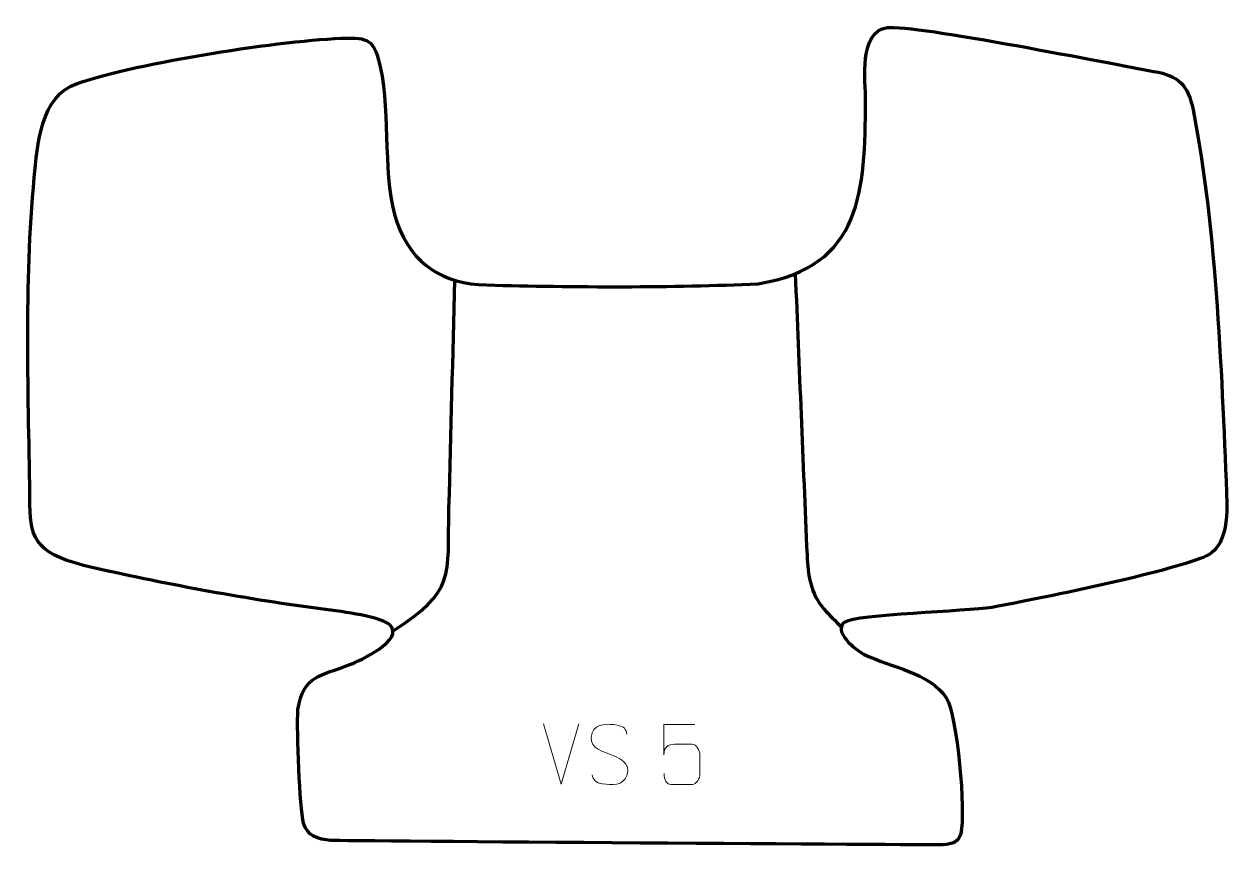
# Model space of a CAD drawing. Header units: millimetres. Extents: x 1166 to 1664, y -149 to 191.
import ezdxf

# ---------------------------------------------------------------- set-up
doc = ezdxf.new("R2010")
doc.units = ezdxf.units.MM
doc.header["$MEASUREMENT"] = 0
doc.layers.add('layer 2', color=7, linetype='Continuous')
doc.layers.add('layer 3', color=7, linetype='Continuous')

msp = doc.modelspace()

# ---------------------------------------------------------------- linework, layer by layer
at = {"layer": 'layer 2', "color": 142, "lineweight": 158}
for points, knots in [([(1318.9226, -60.3574), (1345.1144, -43.0807), (1341.3629, -38.289), (1342.1313, -9.3301), (1342.1313, -9.3301), (1342.9652, 22.1001), (1343.7615, 53.5311), (1344.535, 84.9628)], [0, 0, 0, 0, 0.33333333, 0.33333333, 0.33333333, 0.33333333, 1, 1, 1, 1]), ([(1485.5307, 87.6604), (1487.1793, 48.8423), (1488.7048, 9.988), (1490.4198, -28.8217), (1490.4198, -28.8217), (1490.7782, -36.9325), (1491.7814, -44.7629), (1497.3836, -51.0496), (1497.3836, -51.0496), (1499.6525, -53.5957), (1502.2437, -56.1292), (1504.6411, -58.578)], [0, 0, 0, 0, 0.25, 0.25, 0.25, 0.25, 0.5, 0.5, 0.5, 0.5, 1, 1, 1, 1])]:
    msp.add_open_spline(points, degree=3, knots=knots, dxfattribs=at)
at = {"layer": 'layer 2', "color": 250, "lineweight": 9}
for points in [[(1388.6069, -123.6149), (1388.6069, -123.6149), (1381.2851, -98.6613), (1381.2851, -98.6613)], [(1395.9288, -98.6613), (1395.9288, -98.6613), (1388.607, -123.6149), (1388.607, -123.6149)]]:
    msp.add_open_spline(points, degree=3, dxfattribs=at)
for points, knots in [([(1408.6069, -111.1381), (1404.3586, -109.6677), (1399.4505, -107.8719), (1401.4556, -102.3516), (1401.4556, -102.3516), (1402.9591, -98.2117), (1408.1727, -98.6002), (1411.7763, -99.2013), (1411.7763, -99.2013), (1414.6369, -99.6785), (1415.5016, -100.8917), (1415.8122, -102.9758)], [0, 0, 0, 0, 0.25, 0.25, 0.25, 0.25, 0.5, 0.5, 0.5, 0.5, 1, 1, 1, 1]), ([(1443.9956, -98.8572), (1443.9956, -98.8572), (1431.1439, -98.8572), (1431.1439, -98.8572), (1431.1439, -98.8572), (1431.1442, -103.0878), (1431.1442, -107.3187), (1431.1439, -111.5499), (1431.1439, -111.5499), (1431.1436, -108.2398), (1432.7746, -107.168), (1435.5866, -107.1075), (1435.5866, -107.1075), (1438.0262, -107.1072), (1440.4657, -107.1072), (1442.9049, -107.1075), (1442.9049, -107.1075), (1444.5547, -107.1007), (1446.0296, -109.4812), (1446.0581, -111.5499), (1446.0581, -111.5499), (1446.0578, -114.1372), (1446.0578, -116.7248), (1446.0581, -119.3125), (1446.0581, -119.3125), (1446.1043, -121.2719), (1444.6049, -123.7082), (1442.979, -123.7667), (1442.979, -123.7667), (1441.0225, -123.7664), (1436.1275, -123.7664), (1434.1705, -123.7667), (1434.1705, -123.7667), (1432.325, -123.7755), (1431.2179, -121.8107), (1431.1971, -119.2596)], [0, 0, 0, 0, 0.1, 0.1, 0.1, 0.1, 0.2, 0.2, 0.2, 0.2, 0.3, 0.3, 0.3, 0.3, 0.4, 0.4, 0.4, 0.4, 0.5, 0.5, 0.5, 0.5, 0.6, 0.6, 0.6, 0.6, 0.7, 0.7, 0.7, 0.7, 0.8, 0.8, 0.8, 0.8, 1, 1, 1, 1]), ([(1408.6069, -111.1382), (1412.6255, -112.7849), (1417.655, -114.6732), (1415.821, -120.0335), (1415.821, -120.0335), (1414.3612, -124.2999), (1409.4504, -124.0432), (1405.7243, -123.4885), (1405.7243, -123.4885), (1402.9743, -123.0787), (1401.7534, -121.8652), (1401.3754, -119.753)], [0, 0, 0, 0, 0.25, 0.25, 0.25, 0.25, 0.5, 0.5, 0.5, 0.5, 1, 1, 1, 1])]:
    msp.add_open_spline(points, degree=3, knots=knots, dxfattribs=at)
at = {"layer": 'layer 3', "color": 242, "lineweight": 158}
msp.add_open_spline([(1545.4321, -148.7797), (1549.1373, -148.4946), (1552.5174, -148.4984), (1553.8205, -144.8348), (1553.8205, -144.8348), (1553.8205, -144.8348), (1554.0637, -144.1511), (1554.0637, -144.1511), (1554.0637, -144.1511), (1556.2779, -135.0764), (1552.5532, -95.2667), (1548.2191, -88.0107), (1548.2191, -88.0107), (1541.0269, -77.2648), (1525.0664, -75.3041), (1514.1319, -69.9056), (1514.1319, -69.9056), (1510.4478, -68.0867), (1500.8332, -60.275), (1506.1138, -56.5203), (1506.1138, -56.5203), (1510.4292, -53.4518), (1556.7829, -52.0983), (1566.8959, -50.4467), (1566.8959, -50.4467), (1587.6803, -46.6772), (1633.6863, -37.2533), (1653.2553, -30.2718), (1653.2553, -30.2718), (1660.5457, -27.6708), (1664.1314, -22.6644), (1664.3256, -7.7506), (1664.3256, -7.7506), (1662.2843, 42.8312), (1660.1322, 106.0145), (1650.2915, 155.5651), (1650.2915, 155.5651), (1648.2506, 165.8424), (1644.2194, 169.619), (1634.1066, 171.4325), (1634.1066, 171.4325), (1618.6697, 174.2007), (1534.656, 191.0277), (1523.6784, 189.581), (1523.6784, 189.581), (1511.661, 187.9972), (1514.7408, 167.5559), (1514.6725, 159.0756), (1514.6725, 159.0756), (1514.378, 122.5369), (1513.4408, 90.3915), (1470.2408, 83.5603), (1470.2408, 83.5603), (1434.9803, 81.8107), (1393.4792, 82.1289), (1357.7076, 83.0165), (1357.7076, 83.0165), (1339.6904, 83.4636), (1326.9874, 91.2735), (1320.6844, 108.7624), (1320.6844, 108.7624), (1314.3935, 126.2179), (1317.9585, 153.1297), (1313.6814, 173.2891), (1313.6814, 173.2891), (1311.4396, 183.2608), (1309.6617, 185.4448), (1300.0368, 185.2238), (1300.0368, 185.2238), (1273.6194, 184.6173), (1213.609, 175.1692), (1188.1605, 166.4683), (1188.1605, 166.4683), (1172.9294, 161.2608), (1171.6952, 141.0408), (1170.3826, 127.4478), (1170.3826, 127.4478), (1166.1398, 83.5108), (1168.0359, 36.3703), (1168.5972, -8.0287), (1168.5972, -8.0287), (1168.7845, -22.848), (1171.6131, -28.748), (1194.9211, -34.0827), (1194.9211, -34.0827), (1226.9999, -41.2726), (1258.4649, -47.129), (1291.0155, -51.3036), (1291.0155, -51.3036), (1302.4188, -52.766), (1314.6767, -54.8095), (1317.6189, -57.7034), (1317.6189, -57.7034), (1324.0525, -64.0312), (1304.8313, -72.6388), (1301.08, -74.1209), (1301.08, -74.1209), (1288.8452, -78.9549), (1281.7648, -78.412), (1279.5693, -92.7101), (1279.5693, -92.7101), (1279.0074, -101.6439), (1280.2963, -133.4151), (1281.8863, -139.7017), (1281.8863, -139.7017), (1283.21, -144.9355), (1288.0071, -146.4954), (1293.1158, -146.8913), (1293.1158, -146.8913), (1298.2245, -147.2872), (1545.4321, -148.7797), (1545.4321, -148.7797)], degree=3, knots=[0, 0, 0, 0, 0.03448276, 0.03448276, 0.03448276, 0.03448276, 0.06896552, 0.06896552, 0.06896552, 0.06896552, 0.10344828, 0.10344828, 0.10344828, 0.10344828, 0.13793103, 0.13793103, 0.13793103, 0.13793103, 0.17241379, 0.17241379, 0.17241379, 0.17241379, 0.20689655, 0.20689655, 0.20689655, 0.20689655, 0.24137931, 0.24137931, 0.24137931, 0.24137931, 0.27586207, 0.27586207, 0.27586207, 0.27586207, 0.31034483, 0.31034483, 0.31034483, 0.31034483, 0.34482759, 0.34482759, 0.34482759, 0.34482759, 0.37931034, 0.37931034, 0.37931034, 0.37931034, 0.4137931, 0.4137931, 0.4137931, 0.4137931, 0.44827586, 0.44827586, 0.44827586, 0.44827586, 0.48275862, 0.48275862, 0.48275862, 0.48275862, 0.51724138, 0.51724138, 0.51724138, 0.51724138, 0.55172414, 0.55172414, 0.55172414, 0.55172414, 0.5862069, 0.5862069, 0.5862069, 0.5862069, 0.62068966, 0.62068966, 0.62068966, 0.62068966, 0.65517241, 0.65517241, 0.65517241, 0.65517241, 0.68965517, 0.68965517, 0.68965517, 0.68965517, 0.72413793, 0.72413793, 0.72413793, 0.72413793, 0.75862069, 0.75862069, 0.75862069, 0.75862069, 0.79310345, 0.79310345, 0.79310345, 0.79310345, 0.82758621, 0.82758621, 0.82758621, 0.82758621, 0.86206897, 0.86206897, 0.86206897, 0.86206897, 0.89655172, 0.89655172, 0.89655172, 0.89655172, 0.93103448, 0.93103448, 0.93103448, 0.93103448, 1, 1, 1, 1], dxfattribs=at)

doc.saveas('drawing.dxf')
